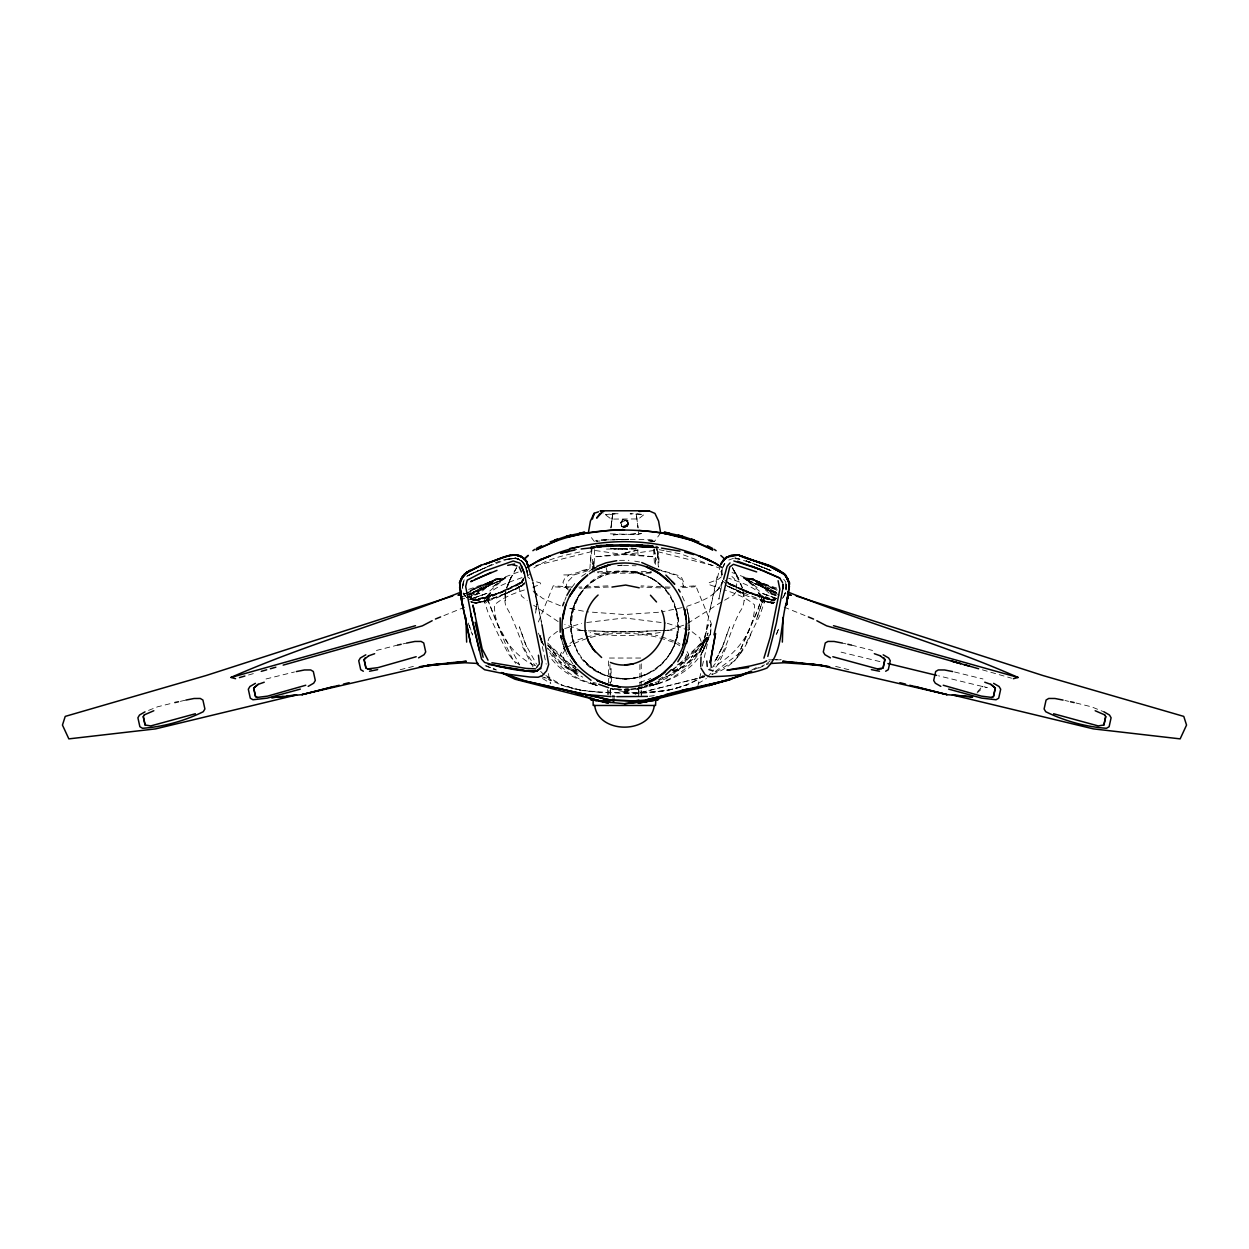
<?xml version="1.0" encoding="UTF-8"?>
<svg xmlns="http://www.w3.org/2000/svg" width="1249" height="1249" viewBox="0 0 1249 1249"><rect width="100%" height="100%" fill="white"/><g stroke="black" fill="none" stroke-linecap="round" stroke-linejoin="round"><path stroke-width="0.75" stroke-dasharray="5 3.75" d="M641.346 696.645L641.346 688.105M658.551 682.11L658.551 680.861M658.551 683.359L658.551 682.532M686.747 607.498L688.902 618.036L689.089 629.668L688.902 618.036L687.293 609.418M783.123 587.936L783.139 584.22L782.374 589.309M638.582 691.509L638.614 686.856L638.598 695.927M594.056 572.167L594.493 549.654M786.386 584.282L786.043 590.028L785.886 583.814M658.332 566.749L657.208 549.201M782.623 588.17L782.842 582.924M655.366 564.392L655.569 560.504L655.225 564.361M516.54 567.749C509.826 579.286 501.942 592.713 505.907 606.452C517.929 625.156 520.318 648.996 535.524 665.733M782.811 589.185L783.342 583.861L783.451 588.466M721.797 573.791L721.797 570.075L721.282 575.086M721.86 571.652L721.485 575.149L722.297 568.514M591.433 546.391L589.778 570.543M592.042 549.06L590.512 561.519L593.166 568.545M785.949 589.294L786.417 585.672M783.045 588.763L783.466 585.672L782.483 591.074M463.754 581.581L462.536 587.108L464.175 579.739M721.422 573.385L721.938 570.371M462.536 587.108L463.301 581.722M463.504 581.097L462.676 588.451M701.392 655.163L709.854 610.371L720.267 565.906M782.545 588.622L783.279 584.813L783.326 586.343L782.452 583.299M782.733 589.294L783.466 585.672M722.515 581.082L718.862 599.161L722.734 580.691M717.082 576.648L709.854 610.371M732.367 567.811C739.97 580.442 750.149 598.13 739.72 611.963C730.275 629.59 727.261 650.635 713.476 665.733M697.754 686.638L700.689 673.539M702.36 666.045L709.073 636.1L708.324 635.288L685.935 659.472L674.788 666.544M596.116 685.092L590.558 683.219L596.46 685.233M686.513 654.117C683.219 666.872 671.135 675.85 659.175 680.221M785.199 592.666L784.138 595.929L785.215 593.4M769.93 598.427L762.577 595.539L757.94 609.824L735.848 660.128L711.961 674.366M762.577 595.539L757.878 609.293L738.955 653.602L711.805 674.085M667.341 623.329L691.29 631.135L699.752 637.693L702.594 645.405L699.877 652.275L708.042 633.009C702.438 650.214 689.089 664.811 672.711 672.446M523.066 579.926L521.895 583.158L522.988 581.082C507.469 588.56 488.187 602.502 470.561 598.802L478.539 600.301L472.231 599.473L469.343 597.444L475.244 600.597L497.789 593.618L475.244 600.597L472.231 599.473L480.693 599.364L499.943 592.744L473.808 599.879L470.014 596.101M548.108 640.768L549.248 637.693L557.71 631.135M776.722 633.914L779.235 627.341M700.221 651.478L705.42 639.332M564.767 600.426L566.14 596.897M776.191 634.601L778.97 627.685M571.589 586.983L553.229 585.828L537.757 623.454M699.877 652.275L703.562 643.376M648.918 686.263C672.633 681.048 698.004 667.825 706.153 643.438M722.968 567.233L724.155 564.407M702.344 652.681L707.121 641.455M702.968 651.088L710.603 633.134L710.759 624.281L710.619 633.743L703.718 648.34L710.619 633.743L711.243 623.454L695.771 585.828L677.411 586.983M720.673 585.469L722.312 581.987C716.77 596.382 700.205 601.721 686.856 606.343M714.787 661.33L722.781 646.498L715.255 661.33L723.499 644.297L729.619 626.842L722.484 646.498L726.434 646.857L718.378 664.015L712.398 671.275M783.264 597.397L785.496 592.9L782.296 598.568M723.155 566.624L724.748 563.502M750.899 634.117C743.748 652.743 731.633 668.028 712.18 674.382M722.5 567.858L724.951 563.237M746.137 643.157L759.829 615.445L764.888 600.691C757.878 586.874 741.968 583.064 728.573 578.178M742.796 648.59L738.581 656.209L739.642 654.304M516.633 567.811C511.06 577.787 503.925 588.576 505.658 600.535L505.111 594.149M784.872 594.024L785.48 592.978M565.391 649.339L562.503 654.117C564.829 664.484 573.916 672.04 582.737 677.161M523.44 579.302L520.895 583.236L500.162 592.869L522.925 581.612L495.775 594.024L474.963 600.301L469.749 597.662L474.963 600.301L480.225 600.347L472.153 599.629L469.749 597.662M660.659 532.917L654.57 541.348L650.245 541.847M523.331 579.755L519.084 584.969L524.486 578.115M524.97 576.632L519.646 584.345L501.474 592.666L474.464 600.301L467.735 595.43M551.917 652.868L563.002 664.858L574.181 671.322M571.699 587.576L574.993 583.189M697.083 652.868L685.998 664.858L674.819 671.322M707.621 677.083L711.212 672.727M523.159 578.615L518.71 586.733L521.489 596.054L527.172 600.66M476.369 603.376L470.92 602.096L476.369 603.376C492.933 598.162 511.7 593.712 524.986 582.409M977.561 691.634L982.432 686.294L987.241 687.653L938.514 675.818M596.054 568.201L574.29 574.868L566.671 582.799L566.531 588.513L564.595 585.703L568.436 590.168M524.268 583.548L519.865 587.046M524.58 583.314L521.473 586.296L523.659 584.173M527.64 575.961L529.638 574.056M521.473 586.296L524.221 583.658M715.099 592.229L718.55 588.919M721.422 576.773L718.159 579.395L708.729 582.908L708.199 584.267L720.33 588.56M728.776 560.052L734.396 557.991L739.08 558.787M672.524 670.354L706.965 637.552L691.337 657.442L705.17 639.504C696.989 665.561 672.009 681.954 645.92 686.45M976.952 693.101L982.651 687.949L982.432 686.294M466.564 597.693L475.244 594.821L495.447 579.317L505.907 577.491L487.032 593.306L470.046 599.348M581.659 576.335L595.18 567.327M766.293 664.078L769.93 661.096M472.044 601.237L477.867 596.522L487.032 593.306L469.905 599.333M643.532 514.963L638.473 518.944L611.229 519.084L601.487 511.825M695.771 585.828L694.413 586.843L680.065 587.811M533.916 567.827C548.483 558.319 566.094 554.884 582.908 551.355M505.361 577.787L491.919 587.452L505.798 577.506M470.561 601.815C488.905 605.156 507.578 592.385 523.784 584.594M672.118 669.729L686.544 660.409L709.073 636.1L697.832 653.711L686.607 665.795L668.839 675.506M566.359 647.747C592.9 631.838 626.483 630.339 656.303 636.974M658.598 679.784L664.64 675.771M505.252 577.803L467.875 595.898M721.485 601.971L687.2 623.688M466.736 576.507L472.715 572.948M540.645 671.384C556.211 687.84 580.504 690.994 602.034 692.508C635.913 691.868 674.195 696.926 703.156 675.49M698.16 683.468L706.434 678.535M709.838 668.309C734.037 657.723 755.177 631.713 754.552 604.906C746.106 597.49 735.255 593.369 724.67 589.965M704.514 675.631C668.668 699.065 622.908 693.648 582.315 690.556M751.836 669.948L758.674 666.341M467.345 575.851L469.999 574.462M468.281 575.727L479.038 570.231L474.292 572.261M468.406 575.586L487.781 566.64M724.623 600.223L733.819 594.899L735.38 592.869L736.769 584.782L734.381 578.709L729.197 573.994M776.332 598.536L773.318 600.051L776.535 599.005M673.086 671.166L678.035 668.683L672.571 670.651M667.231 676.287L659.207 679.534M468.25 575.446L479.038 570.231M483.925 601.565L505.658 593.416L522.55 585.266C507.25 592.822 491.497 600.8 474.448 603.189L471.045 601.862M463.473 594.477L468.562 592.042M470.264 591.245L495.728 579.114L504.612 578.24M469.577 595.086L501.957 579.677L495.884 579.068L501.957 579.677M471.326 573.775C486.673 568.67 502.894 555.134 519.49 559.302M595.289 567.499L591.854 569.122L595.227 567.624M470.717 574.072L478.867 570.247M466.907 592.869L496.15 579.193L470.155 590.153M753.928 669.714L764.529 664.874M758.611 668.137L768.962 663.594M683.734 625.187L667.45 630.526M505.658 593.416L520.021 587.264M148.537 710.4L157.499 706.825L172.94 703M464.753 607.139L442.349 616.225M470.186 590.34L496.243 579.77L468.64 589.372M648.934 684.717L652.243 683.375L648.59 684.608M480.756 569.544L494.557 564.017M649.137 684.608L652.243 683.375M624.094 527.421L627.529 526.063L628.544 523.846L626.779 526.5L622.377 528.108M518.241 572.073L495.385 580.566L480.522 591.12L463.832 593.853M564.767 628.575L581.659 623.329M639.863 682.422L650.776 678.488M522.02 577.6C508.171 582.799 491.466 586.343 484.112 600.691L488.546 613.993L498.117 634.258L508.874 654.585L515.759 663.344M266.021 678.972L294.483 671.978M376.433 650.464L397.463 645.124M469.733 599.395L477.867 596.522M582.596 638.223L572.323 641.83L564.392 647.294L560.52 654.054C563.174 664.702 572.385 672.587 581.597 677.817M496.259 563.44C504.565 560.395 518.241 553.401 524.315 564.002M532.855 587.139L540.801 584.267L540.271 582.908L535.306 581.488M464.753 598.271L461.365 599.426L464.831 598.271M466.439 597.709L479.975 593.103L495.806 579.177L470.951 596.288L479.975 593.103L475.244 594.821L495.728 579.114L469.359 594.649L495.431 579.271L504.502 578.256M597.053 567.171L569.201 574.821L564.751 578.303L562.924 582.393L567.124 588.81M776.316 598.739L771.57 600.254C756.566 595.804 741.328 590.871 727.964 582.69M524.33 589.965C513.745 593.369 502.894 597.49 494.448 604.906C494.042 629.699 512.277 654.944 534.447 665.592M638.614 688.683L644.094 687.012M248.52 675.006L255.795 672.914M650.058 685.966L658.442 683.203L650.948 685.639M652.884 685.17L658.535 683.562L649.105 686.091M652.79 684.733L649.964 685.529L658.442 683.203L650.854 685.279M647.107 686.778L637.864 689.058M639.207 687.856L642.423 686.95M586.327 637.193C609.653 630.292 634.18 629.73 657.77 635.741M638.582 534.338L641.44 533.557L613.243 534.822L609.98 533.854L638.582 534.588L638.145 529.295M682.204 607.607L662.111 611.791M637.615 688.308L642.767 686.934M655.038 682.594C669.464 678.785 684.202 668.918 688.511 654.054L686.622 650.713M640.315 688.058L641.471 687.762L635.819 689.042L647.123 686.263M635.882 689.401L643.922 687.496M640.394 688.418L641.564 688.121L635.819 689.292M400.164 669.729L413.403 666.373M535.837 565.547L595.726 550.59L624.5 554.681L654.507 556.898L624.5 553.619L594.493 556.898L624.5 554.681L653.274 550.59L713.163 565.547M704.655 676.63L635.007 694.007L704.717 676.708M638.317 688.105L641.08 687.465M637.786 689.214L641.564 688.355M506.313 559.63L515.79 558.053L506.313 559.63L515.79 558.053L520.006 559.755M403.037 643.875L406.752 643.048M180.371 701.329L185.929 700.08M581.878 570.559L588.217 569.154M649.386 685.326L656.131 683.874M618.77 690.681L624.5 691.727L628.325 690.916M624.5 691.368L630.152 690.322M624.5 691.727L628.309 691.04M775.754 598.88L768.884 600.035L730.696 585.063L724.92 580.129M624.5 690.369L628.653 689.713M586.718 622.517L624.5 617.927L665.655 623.048M774.661 602.627C756.769 600.66 735.115 593.525 722.422 580.566M571.777 550.263L577.46 549.435M624.937 688.933L628.434 688.433M773.193 600.457L774.739 600.223L747.136 592.213L727.527 583.408L750.493 593.556L774.302 600.785L745.715 591.901L773.912 600.316L755.38 595.227L728.198 582.518M658.488 612.26L624.5 614.539L586.889 611.791M660.237 632.478C637.037 636.241 613.243 636.959 590.09 632.619M629.246 689.323L622.783 689.667M649.324 696.208L654.882 695.615M617.552 565.735L623.126 565.126M533.011 666.919L522.566 646.857L526.516 646.498L519.381 626.842L525.501 644.297L536.539 664.171M624.5 689.87L629.262 689.495M621.643 565.157L618.193 565.454L636.116 565.766M607.92 585.875L578.818 587.155M665.374 630.339L624.5 632.088L584.423 630.62M608.404 587.03L579.63 588.248M773.834 603.002L771.242 603.158L775.083 603.002M616.163 539.537L628.622 539.318L595.679 540.364L597.553 541.457M595.82 541.223L599.863 541.02M603.938 539.865L642.829 539.506L652.072 540.005L653.68 541.551L648.809 540.958M650.776 572.916L641.486 573.041M667.107 630.292L672.305 630.136L624.5 631.932L588.357 630.839M636.365 548.982L610.98 548.904L637.177 548.795L635.116 548.842M624.5 693.023L646.966 692.508L668.356 690.213L687.403 684.936M772.225 659.753L781.156 659.628M606.468 549.076L615.226 549.014L609.59 548.046M563.752 574.93L574.29 574.868M601.456 539.911L608.747 539.88M619.488 560.348L628.934 560.317M640.675 658.036L608.591 658.036L608.591 683M768.666 659.847L774.052 659.847M775.848 659.847L781.234 659.831M610.667 676.443L611.573 676.443M580.707 690.213L561.316 684.936L580.644 690.213M611.948 695.912L614.321 695.912M612.51 696.489L615.445 696.489M600.691 573.041L607.514 573.041L605.234 564.361M776.019 593.478L745.559 578.943L753.272 579.114L777.05 590.434M669.37 588.248L640.596 587.03M670.182 587.155L641.08 585.875M775.379 598.146L761.968 593.306L743.686 577.834L745.653 578.99L753.397 579.224L773.756 594.821L769.025 593.103L752.71 578.912L743.093 577.491L757.081 587.452L743.093 577.491M582.487 630.511L576.695 630.199L586.406 630.745M568.935 587.811L554.587 586.843L553.229 585.828M774.786 602.19L765.106 601.394L774.442 602.689M734.958 558.693L738.253 558.974M650.573 541.004L654.57 541.348L651.697 541.02M753.397 579.224L744.451 578.287L753.272 579.114L776.347 592.713L753.085 579.161L776.441 595.242M734.802 558.069L742.437 559.724M582.659 690.416L602.049 692.508M727.324 586.187L765.075 601.581L773.584 603.22M631.479 548.03L634.96 548.514M775.894 592.338L768.478 591.12L753.615 580.566L730.759 572.073M634.726 561.144L639.535 561.972M569.903 608.45L583.392 611.183M659.129 549.669L664.562 550.747M666.373 551.09L680.846 553.947L719.159 567.983M773.069 603.158L765.075 601.581L772.631 603.376M610.371 688.777L613.884 689.479L610.667 688.792M610.745 688.433L613.962 689.12M595.133 684.374L592.869 683.874L596.382 684.811M842.248 643.048L845.963 643.875M851.537 645.124L872.567 650.464M954.517 671.978L982.979 678.972M1064.929 700.502L1068.629 701.329M1076.06 703L1091.501 706.825L1104.007 711.852M570.028 608.388L578.162 610.277M469.686 596.881L472.153 599.629L479.179 600.035L472.949 600.02L470.53 597.881M656.568 568.841L678.55 575.539L681.813 577.99L683.265 581.3L683.359 586.749L682.235 580.254L675.069 574.993L660.409 570.434M735.13 557.866L751.071 562.784L746.09 560.973M540.833 635.319L539.927 635.928L541.941 639.254M841.077 652.15L882.294 662.157M835.597 666.373L848.836 669.729M581.566 630.433L564.782 624.406M592.869 682.297L596.413 683.234M592.775 684.233L598.052 685.639M659.862 637.958L675.178 642.751L679.706 645.795M982.401 669.839L1011.534 678.191M661.424 636.787L676.958 641.97L680.065 644.125M772.319 600.457L732.336 585.578L726.012 581.082L729.057 584.204M595.757 684.233C575.399 680.143 557.226 667.372 547.733 648.762M560.364 605.749L542.784 598.49L530.45 588.919M775.785 595.414L769.025 593.103L776.238 595.664M592.838 684.218C575.711 679.862 559.911 670.916 549.56 656.334M776.675 588.092L752.757 579.77L777.081 589.637M775.972 598.24L761.968 593.306L771.07 596.522L775.442 600.066M746.309 561.02L760.797 566.468M750.836 562.659L745.45 560.598L750.555 562.565M758.018 565.516L763.139 567.468M752.257 563.221L770.867 570.621M746.137 561.004L751.305 562.987M758.19 565.641L771.976 570.949L756.191 564.735M576.32 670.775L570.965 668.683L579.208 672.821M775.27 592.104L749.338 581.597L745.653 578.99M784.169 607.139L806.635 616.241M485.158 665.733L495.4 670.01M777.112 589.419L752.85 579.193L776.94 590.449M776.753 592.541L748.432 580.582L779.407 595.086M540.208 675.99L551.262 680.767L544.595 677.426M750.493 593.556L726.949 582.315L747.136 592.213L763.17 597.818L734.1 586.296L726.184 581.394M728.183 586.593L743.327 593.416L727.902 586.203M486.142 665.623L494.698 669.511M764.419 567.827L771.039 570.855M743.327 593.416L726.184 585.406M576.929 673.929L562.393 665.795L551.137 653.524M576.289 672.446L568.357 668.434L559.989 661.736M585.313 662.017C601.378 678.753 628.185 683.671 648.918 673.039L642.532 675.912C685.045 662.438 690.354 598.271 650.854 577.85C666.217 586.64 676.146 603.002 678.254 620.41L674.413 604.563C680.939 620.8 679.003 639.769 669.651 654.492L674.819 644.172L678.082 631.51C674.772 660.143 645.827 682.86 617.162 678.394C651.853 684.483 684.436 650.448 677.785 616.147C668.356 554.572 573.603 558.162 570.543 622.049C571.574 600.144 587.092 580.957 607.545 573.744L606.108 574.243L617.677 571.496L633.727 571.777L643.297 574.259L632.9 571.667L642.189 573.931L651.931 578.443C560.458 535.821 536.648 688.667 635.132 677.957C615.866 681.751 595.133 674.07 582.627 659.019L589.403 665.92L600.02 672.992C569.7 658.457 561.004 615.101 583.189 590.059C571.121 604.5 567.608 624.781 573.51 642.548L570.887 630.995M745.559 578.943L746.98 579.692M493.214 668.215L496.524 670.026M519.194 559.817L516.321 558.241L522.051 561.394M542.566 678.535L550.84 683.468M558.131 621.565L533.682 605.265M545.844 675.49L561.597 684.936M574.212 666.544L563.065 659.472L548.17 644.078M520.255 560.208L518.038 558.709L509.811 558.787L518.038 558.709L523.846 563.518M576.882 669.729L562.456 660.409L547.39 644.874M650.854 577.85L660.471 584.735M753.569 579.271L773.756 594.821M529.685 578.615L527.578 576.773M534.01 592.213L537.819 595.461M576.476 670.354L547.577 643.001M576.148 667.95L573.744 665.171L576.257 667.637M573.744 665.171L575.961 667.622M469.967 597.194L472.153 599.629M547.53 648.012L553.494 654.695M548.046 645.202L557.663 657.442L548.452 645.483M521.473 560.957L523.846 564.048M783.685 579.255L785.746 581.94L786.043 590.028M591.402 537.616L594.352 541.551M572.854 663.875L567.936 656.568M523.019 563.018L525.891 567.858M464.066 593.587L465.877 596.647M732.46 567.749L742.234 587.654L744.326 600.457M464.144 594.243L465.471 596.694M463.488 592.9L465.284 596.304M463.894 593.54L465.377 596.46M525.236 566.219L527.453 574.93M567.108 654.851L562.924 643.984M524.486 563.939L526.375 568.045M539.865 637.021L543.565 645.187M682.297 596.351L684.358 600.972M471.216 631.838L472.637 635.038L468.453 622.751M538.397 633.134L543.565 645.062M573.182 641.471L577.6 651.713M540.302 637.443L543.237 644.656L540.505 638.036M541.004 639.457L543.284 644.781M540.271 637.177L543.221 644.219M720.892 571.402L722.312 574.915M468.266 623.017L470.514 630.245M561.675 639.707L564.61 649.667L563.158 644.375M657.021 549.373L659.004 556.414L658.723 567.14M686.919 609.293L688.902 618.036L689.089 629.668M540.349 637.974L546.219 664.171M548.311 673.539L550.403 682.906M532.87 582.377L536.883 602.596L535.587 613.197L536.883 602.596L532.792 582.737M526.251 567.374L527.484 575.196L527.234 572.042M593.868 568.498L592.291 559.568L592.463 571.839M654.164 549.185L656.1 560.192L654.133 547.905M656.022 545.86L658.442 560.114L657.115 546.125M526.516 569.216L527.562 576.554M785.902 584.501L786.402 588.107M638.083 528.03L636.225 513.667L630.105 513.839L643.157 514.541L636.209 513.636L638.005 527.609M721.672 571.371L722 574.79M462.52 586.14L462.754 588.716M782.967 584.22L783.279 587.748M594.165 568.186L593.478 560.442L593.899 568.81M637.677 550.091L638.098 555.383M653.602 549.498L654.492 564.61M527.297 570.325L527.5 575.321M783.029 584.47L783.107 589.793M590.449 682.969L590.449 682.11M610.402 689.167L610.402 692.18M607.654 689.526L607.654 695.225M641.237 663.797L641.237 694.522M639.894 664.593L639.894 694.069M638.582 688.418L638.582 695.256M614.18 695.912L614.18 701.595M612.947 695.912L612.947 701.595M611.573 681.689L610.948 668.59L610.667 683.578M610.418 691.524L610.418 695.256M609.934 664.593L609.934 683.016M609.934 690.385L609.934 694.069M608.591 690.681L608.591 694.522M651.51 572.698A30.601 0.952 0 0 1 624.5 573.197A30.601 0.952 0 0 1 597.506 572.698M597.506 571.808A30.601 0.952 0 0 1 607.467 571.464L618.552 571.324A30.601 0.952 0 0 1 651.463 571.808M627.857 520.63L627.529 526.063L623.204 526.984L621.143 525.767L623.204 526.984L626.779 526.5L628.512 524.174L627.857 520.63L622.158 519.615L627.857 520.63M628.06 522.925L626.217 526.063L623.673 526.219L621.955 525.673L620.94 522.925L622.97 520.427L626.311 520.458L628.06 522.925M611.245 525.361L610.917 528.03L612.822 513.62L618.458 513.776L605.484 514.729L612.822 513.62L611.245 525.361M612.775 513.729L611.276 524.252L612.822 513.62M763.576 598.162L756.285 619.91L763.576 598.162M708.167 624.859L702.079 647.341L708.167 624.859M509.53 580.972L507 587.623L510.935 577.647L509.53 580.972M621.362 521.489L620.597 523.128L622.111 520.614L621.534 526.126L625.546 527.062L628.512 524.174L626.28 520.006L625.421 519.99L627.779 521.614L626.28 520.006L621.362 521.489M489.717 593.962L484.768 602.377L490.295 593.228L489.717 593.962M490.904 595.117L486.423 602.611L491.482 594.399L490.904 595.117M523.425 579.911L519.209 584.298L523.425 579.911M500.568 580.582L467.048 594.821L500.568 580.582M524.237 583.814L515.993 589.013L524.237 583.814M617.24 534.494L613.243 534.822L617.24 534.494M627.966 524.127L623.673 526.219L621.783 521.801L626.03 520.505L627.966 524.127M465.159 595.523L461.63 597.022L465.237 595.554M503.222 591.183L479.788 599.692L472.231 599.473L479.788 599.692L503.222 591.183M489.296 599.582L474.495 602.986L489.296 599.582M638.036 550.075L623.235 553.354L638.036 550.075M753.116 579.068L747.074 579.739L753.116 579.068M635.444 533.823L631.76 534.494L635.444 533.823M623.251 548.748L616.1 548.951L627.607 549.154L623.251 548.748M652.462 540.333L648.777 540.239L653.383 540.411L652.462 540.333M519.615 664.858L513.152 660.128L506.704 646.982L486.704 597.147L495.947 621.096L519.615 664.858M759.283 593.962L758.705 593.228L764.232 602.377L759.283 593.962M758.096 595.117L757.519 594.399L762.577 602.611L758.096 595.117M736.286 574.337L732.273 567.811L738.065 577.647L736.286 574.337M541.395 621.815L533.276 582.799L542.019 625.312L541.395 621.815"/><path stroke-width="1.5" d="M782.342 642.095L783.154 617.381M700.72 666.435L701.032 657.036M647.341 567.311C685.077 580.847 699.128 632.978 673.086 663.594M686.513 623.657L685.763 634.227L683.172 645.202L686.528 627.045M560.192 617.865L560.177 632.244M788.244 592.12L786.464 605L789.462 586.171M654.304 705.466C650.776 734.365 598.224 734.365 594.696 705.466M788.759 588.435L789.509 582.924C781.765 562.831 754.427 563.564 737.894 554.837L729.041 556.086L723.062 560.442L720.798 564.111L726.496 557.179L736.754 555.337M788.338 591.667L786.464 605L789.399 584.064L785.465 574.93L767.916 565.344L737.894 554.837M788.868 587.857L789.399 584.064L785.465 574.93L770.695 566.781L784.403 573.884L787.978 579.036L784.06 573.619L778.486 570.231M563.955 611.448C548.998 668.231 623.22 711.555 665.436 671.54M592.463 519.069L594.087 513.323L598.583 511.793M677.848 661.736L681.845 655.038L687.153 640.003M782.499 590.48L776.316 623.329L767.807 656.412M787.994 597.537C779.61 619.66 784.575 650.838 766.902 668.059C748.978 675.1 728.682 676.224 709.401 676.739L705.17 674.741L700.954 668.059M565.735 605.125L562.753 619.051C564.376 601.628 573.806 585.359 587.826 574.946L576.632 585.547L569.435 596.382L580.473 581.456M686.497 643.438L688.886 632.244M883.012 667.903L884.823 659.55L880.358 655.834M1103.835 724.935L1105.646 716.583M713.991 634.835L729.728 566.968L733.428 564.283L756.66 571.917M723.593 579.239L727.09 566.343L730.025 562.924M532.745 581.004L526.266 560.817L520.365 555.805L515.415 554.775L504.58 556.851L481.084 565.344L467.423 571.823L460.959 578.865L459.632 587.592L460.959 597.553L470.561 643.11L477.461 664.312L484.628 669.745L503.644 673.679L529.966 677.02L538.178 677.239L542.316 675.584L546.594 670.822L548.686 664.53L542.019 625.312M593.275 516.196L594.087 513.323L590.418 521.083L588.341 532.917M763.904 658.161L770.29 637.021L779.86 589.309L778.096 580.691M459.491 582.94L464.597 573.884L481.084 565.344L464.597 573.884L459.491 582.94L460.959 578.865L467.423 571.823L460.959 578.865M562.69 605.734L564.08 602.19M681.845 655.038L683.125 651.791M460.662 590.512L462.63 605.718L459.663 582.893L462.473 576.211L469.858 570.434L462.473 576.211M566.874 595.336L570.59 589.044M144.416 714.85L143.213 716.614L145.025 724.982L150.77 725.919L195.375 713.757M368.642 655.834L364.037 659.581L365.848 667.95L367.643 668.902L377.979 667.622L416.182 656.724M365.223 657.801L364.177 659.55L365.988 667.903M720.798 564.111L721.828 562.425M536.555 667.591L538.413 664.905M598.084 595.039C583.533 607.935 580.488 631.182 591.823 647.044M722.999 561.113L726.496 557.179L723.062 560.442M479.491 650.979L470.67 613.681L481.521 659.019L484.581 662.423C501.442 667.309 519.646 671.931 537.023 671.213L541.16 666.997L542.222 661.736L524.361 573.463L521.52 565.891M665.717 674.928L671.4 669.605M524.237 559.021L528.124 555.415M524.315 559.115L528.202 555.524M532.886 550.684L534.915 549.295M528.561 566.343L540.848 559.365L527.125 567.483M537.819 561.441C590.465 535.072 658.535 535.072 711.181 561.441M991.768 697.426L993.423 696.427L995.234 688.058L990.91 684.39L984.758 682.219M885.65 671.228L888.304 669.667L890.272 660.721L888.648 657.989L883.184 654.819M144.275 714.881L153.83 710.743M258.231 684.343L253.766 688.058L255.436 696.474L257.091 697.457L267.567 696.13L305.771 685.248M589.45 573.775C610.199 559.349 639.504 559.396 660.065 574.118M144.993 711.852L139.529 715.021L137.905 717.753L139.872 726.715L142.527 728.276C163.307 726.84 184.602 720.954 203.275 711.711L204.898 708.979L202.916 700.033L200.277 698.456L194.063 698.488L185.929 700.08M255.405 683.344L249.941 686.497L248.317 689.229L250.284 698.191L252.938 699.752L267.239 698.144L300.353 689.12M365.816 654.819L360.352 657.989L358.728 660.721L360.696 669.667L363.35 671.228M308.175 686.372L313.686 683.203L315.31 680.471L313.327 671.509L310.689 669.948L304.475 669.964L296.341 671.572M418.587 657.848L424.082 654.679L425.706 651.947L423.739 642.985L421.085 641.424L414.887 641.455L406.752 643.048M766.683 660.799L763.108 662.782L750.727 665.889L726.934 670.182L748.651 667.512M746.715 672.649L729.884 679.706L645.608 700.002L635.085 700.923L603.345 699.955L635.085 700.923L638.817 700.08M536.446 548.42L541.691 545.688M432.154 620.737L422.349 625.858L283.148 665.124M540.973 668.465L533.791 672.134L497.399 666.295M726.934 557.335L731.492 555.165L738.471 555.04L768.916 566.125L738.471 555.04M471.903 581.082L470.701 581.644L491.154 572.401M750.399 671.322L741.578 675.35L709.042 685.482L645.952 701.704L624.5 703.702L603.048 701.704L514.947 679.206L501.52 672.665M751.711 671.166L741.375 675.709L709.042 685.482L711.493 684.749M231.034 677.395C306.021 644.359 385.238 622.345 461.287 591.948M474.776 579.63L496.993 570.356M596.476 569.575L610.168 564.61L597.163 569.357M610.418 662.438C640.753 674.788 674.913 640.987 661.689 610.542M435.417 619.036L440.616 616.928M550.169 541.847L566.843 536.133L584.657 532.199L579.833 533.073M644.484 686.482L647.591 685.233M596.835 566.422L606.077 562.831L616.725 560.692M554.728 540.005L557.304 539.068M557.85 540.099L536.227 549.872C575.461 529.092 622.189 526.594 665.358 533.495M486.142 563.736C497.867 560.504 516.836 547.078 526.532 561.472M484.362 564.376L510.529 555.04M368.502 655.866L374.653 653.711M452.762 595.976L206.257 675.475L65.229 716.395L62.45 725.076L68.851 738.877L155.594 728.885L296.653 694.928M709.042 685.482L729.884 679.706M264.242 682.219L258.09 684.39L253.625 688.105L255.577 696.427L257.232 697.426M239.433 677.598L244.882 676.037M261.244 671.353L266.708 669.792M270.362 668.761L275.842 667.2M656.459 698.488L663.922 696.396M665.779 695.88L673.227 693.788M415.495 625.702L230.94 677.473L235.593 678.691M688.058 688.917L665.998 694.397M654.913 700.127L658.504 699.409L638.098 703.171L658.582 699.315L654.851 699.393M1013.345 678.707L1018.107 677.458C943.136 644.265 863.777 622.439 787.713 591.948M566.734 536.18L570.793 535.118M567.187 537.226L585 533.276L580.176 534.15M333.983 686.513L301.852 694.663L271.579 697.676L283.148 696.411M343.444 684.109L349.111 682.672M339.244 685.248L301.852 694.663L430.53 664.921L466.33 661.283L419.242 666.81L444.176 663.734M645.608 700.002L722.968 681.22L681.829 690.447M397.463 645.124L401.179 644.297M174.798 702.578L178.513 701.751M569.279 551.277L560.551 553.135L574.977 549.982M660.659 532.917L658.582 521.083L654.96 513.417L648.887 510.763L639.191 511.481M507.672 565.344L514.541 564.002M369.517 671.228L377.635 669.62M652.712 700.705L656.178 700.033M569.903 548.436L578.615 546.921M645.265 701.173L624.5 703.687M650.698 700.236L656.131 699.299M424.894 665.873L430.53 664.921M630.948 689.386L635.944 688.574M583.642 533.495L609.98 530.31L624.5 529.857M611.963 587.061L625.687 585.047L639.207 587.811M581.144 548.982L595.039 547.405M448.016 663.266L453.762 662.563M624.89 664.905L633.196 663.875M590.996 547.936L594.711 547.515M440.928 663.812L427.829 665.249L465.018 662.751L478.211 663.484M448.422 662.985L452.169 662.579M287.005 695.99L294.717 695.131M601.44 545.516L596.101 545.922L596.226 547.031L601.565 546.625M606.436 545.188L628.528 544.689M606.546 546.297L628.497 545.797M770.789 663.484L783.982 662.751L821.171 665.249L829.758 666.81L805.371 663.812M612.494 544.861L597.381 545.782L597.506 546.89L612.556 545.969M620.472 544.689L642.564 545.188M620.503 545.797L642.454 546.297M647.466 696.411L616.834 696.661M367.503 668.949L371.437 668.918M877.563 668.918L881.497 668.949M611.104 696.614L579.302 693.991L559.115 688.402M535.665 668.871L526.11 668.418L491.919 662.735M636.506 544.861L651.619 545.782L651.494 546.89L636.444 545.969M635.21 546.25L631.354 546.032L658.285 547.655M639.051 546.484L644.827 546.843M524.158 670.323L488.172 664.437M527.843 670.588L537.023 671.213M647.56 545.516L652.899 545.922L652.774 547.031L647.435 546.625M648.887 510.763L600.207 510.81L603.673 511.575M517.086 555.555L520.365 555.805L526.266 560.817L528.717 567.155M639.004 530.466C664.452 532.277 690.307 537.289 712.726 549.966L691.15 540.099L664.046 533.292M954.205 695.115L972.674 696.958L947.148 694.663L818.47 664.921L782.67 661.283L821.171 665.249L807.76 663.781M614.211 688.886L621.221 689.635M796.269 662.516L802.014 663.141M594.04 705.466L593.15 705.357L593.15 698.425M795.988 662.657L801.624 663.344M661.502 548.092L679.956 551.152M599.676 700.892L610.98 702.438M663.937 533.276L668.824 534.15M818.47 664.921L824.106 665.873M593.759 705.466L655.553 705.466L655.85 698.425M669.167 533.073L664.234 532.183L682.157 536.133L698.831 541.847M598.162 700.299L592.963 699.315L598.427 700.424M596.288 700.705L590.418 699.315L594.227 699.409M604.984 702.36L608.45 703.015L590.496 699.409L594.087 700.143M842.248 643.048L834.113 641.455L827.915 641.424L825.261 642.985L823.294 651.947L824.918 654.679L830.413 657.848M952.659 671.572L944.525 669.964L938.311 669.948L935.673 671.509L933.69 680.471L935.314 683.203L940.825 686.372M1063.071 700.08L1054.937 698.488L1048.723 698.456L1046.084 700.033L1044.102 708.979L1045.725 711.711C1064.398 720.954 1085.693 726.84 1106.473 728.276L1109.128 726.715L1111.095 717.753L1109.471 715.021L1104.007 711.852M871.365 669.62L879.483 671.228M847.821 644.297L851.537 645.124M1070.487 701.751L1074.202 702.578M887.914 663.531L936.641 675.366M952.347 694.928L1093.406 728.885L1180.149 738.877L1186.55 725.076L1183.771 716.395L1042.743 675.475L796.238 595.976M909.756 685.248L947.148 694.663L915.017 686.513M899.889 682.672L905.556 684.109M684.749 552.183L693.726 554.587M512.808 564.829L517.07 565.922M678.207 535.118L682.266 536.18M948.647 689.12L981.761 698.144L996.062 699.752L998.716 698.191L1000.683 689.229L999.059 686.497L993.595 683.344M833.505 625.702L1018.107 677.458M575.773 693.788L583.221 695.88M585.078 696.396L592.541 698.488M965.852 665.124L826.651 625.858L816.83 620.753M978.638 668.761L964.166 664.64L969.567 666.17M733.85 560.942L760.719 569.622L737.613 561.285M1095.17 710.743L1104.725 714.881M874.347 653.711L880.498 655.866M708.886 669.573L713.038 670.822M608.747 687.777L598.708 684.249M1053.625 713.757L1098.23 725.919L1103.975 724.982L1105.787 716.614L1104.584 714.85M943.229 685.248L981.433 696.13L991.909 697.457L993.564 696.474L995.375 688.105L990.769 684.343M832.818 656.724L877.423 668.886L883.152 667.95L884.963 659.581L883.917 657.848M641.767 562.534L659.144 570.247M691.696 539.068L694.272 540.005M808.368 616.944L813.552 619.067M751.96 566.219L779.673 577.99L782.561 582.518M762.468 570.293L779.657 578.006M767.916 565.344L784.403 573.884L789.509 582.924M707.309 545.688L712.554 548.42M646.295 566.843L658.676 573.291L668.886 581.644L666.217 579.052M591.042 680.315L577.335 669.339M720.423 566.359L708.152 559.38L699.034 555.914L715.739 563.346L721.875 567.483M714.085 549.295L716.114 550.684M720.814 555.508L724.763 559.021M592.245 648.387L601.612 657.505M672.024 581.55L674.757 584.22L665.873 575.118M650.448 595.227L656.521 601.971M595.102 651.791L588.56 641.845L585.203 631.088M678.613 589.497L680.159 592.01M488.016 660.175L482.161 648.965L472.949 605.078L474.839 614.227M519.225 566.937L521.411 572.011M524.361 573.463L520.068 563.174L513.198 561.004L484.596 571.09L467.251 580.161L465.674 586.468L471.981 619.332M565.204 642.829L570.637 655.506L576.382 664.062L568.326 650.994L563.58 636.725L562.612 629.231M526.266 560.817L528.015 566.312M561.722 639.082L560.754 635.569L561.613 638.926M475.088 622.345L483.113 657.302M143.354 716.583L145.165 724.935M460.959 597.553L470.561 643.11M710.338 660.143L711.227 666.638M459.663 582.893L460.163 586.702M538.444 655.21L539.443 664.187M562.956 629.637L563.58 636.725M706.793 661.033L707.246 666.42M465.846 617.381L466.658 642.095M712.398 650.479L710.213 662.907L715.536 633.477L712.398 650.479M599.661 514.026L596.632 518.116L601.768 512.683L599.661 514.026M671.993 664.843L661.127 674.975L644.812 683.578L653.586 679.753L663.11 673.492L671.993 664.843M461.49 593.806L458.024 595.273L461.49 593.853M549.966 555.914L540.926 559.505L550.013 556.039M594.493 547.218L590.683 547.515L594.54 547.249M611.854 546.078L607.998 546.328L611.776 546.016M619.941 686.841L608.981 684.967L597.303 680.674L608.981 684.967L619.941 686.841M613.946 700.798L519.116 679.706L501.583 672.555L526.032 681.22L613.946 700.798M960.512 663.594L951.395 661.002L960.481 663.578M519.147 555.836L515.415 554.775L522.66 557.413L519.147 555.836M790.976 595.273L787.51 593.853L790.976 595.273M685.061 611.635L684.546 609.122L686.232 619.161L685.061 611.635"/></g></svg>
